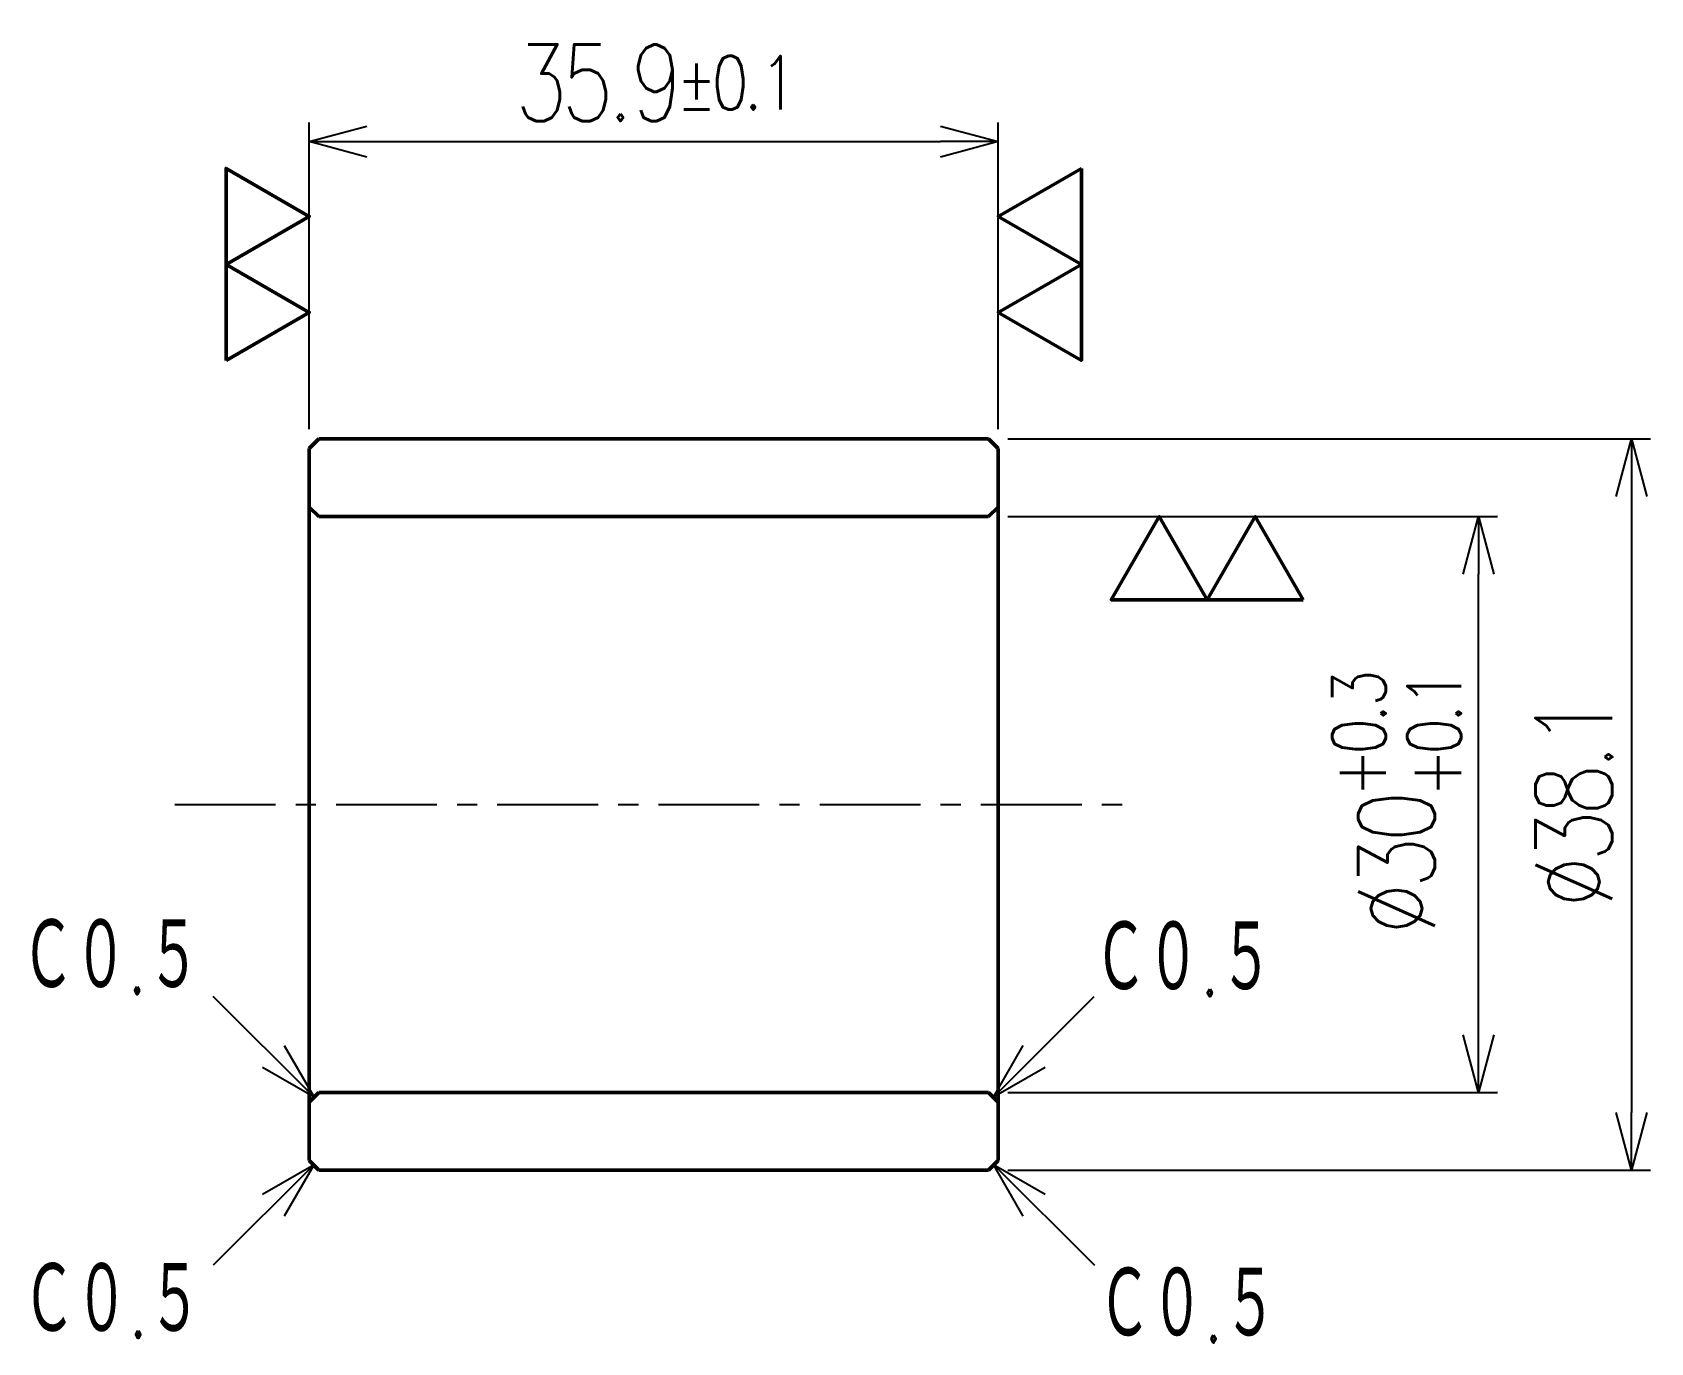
# Model space of a CAD drawing. Header units: millimetres. Extents: x -14.4 to 69.9, y -28 to 40.2.
import ezdxf

# ---------------------------------------------------------------- set-up
doc = ezdxf.new("R2010")
doc.units = ezdxf.units.MM
doc.header["$LTSCALE"] = 0.165354
doc.linetypes.add('CENTER', pattern=[50.8, 31.75, -6.35, 6.35, -6.35])
doc.layers.add('NoLayerName_001', color=7, linetype='Continuous')
doc.layers.add('NoLayerName_002', color=7, linetype='Continuous')
doc.styles.get("Standard").update_dxf_attribs({"font": 'txt', "bigfont": 'extfont2'})
doc.dimstyles.get("Standard").update_dxf_attribs({"dimtxt": 2.5, "dimasz": 2.5, "dimexe": 1.25, "dimexo": 0.625, "dimtad": 1, "dimdec": 3, "dimzin": 0, "dimdsep": 46, "dimtxsty": 'Standard', "dimcen": 2.5, "dimadec": 0, "dimazin": 0, "dimtfac": 0.75, "dimtdec": 3, "dimtmove": 0, "dimatfit": 3, "dimfxl": 1, "dimarcsym": 0})

# ---------------------------------------------------------------- blocks, each defined once
blk = doc.blocks.new('SX_FinishSymbol_2')
at = {"color": 0, "linetype": 'ByBlock', "lineweight": -2}
for points in [[(-1, 0.866), (-0.5, 0), (0, 0.866)], [(0, 0.866), (0.5, 0), (1, 0.866)]]:
    blk.add_lwpolyline(points, close=True, dxfattribs=at)
blk = doc.blocks.new('DIM_0002')
at = {"color": 3, "linetype": 'Continuous', "lineweight": 25}
blk.add_line((0, 0), (5.253, 5.253), dxfattribs=at)
blk.add_lwpolyline([(2.69, 1.553), (0, 0), (1.553, 2.69)], dxfattribs=at)
at = {"color": 2, "linetype": 'Continuous', "lineweight": 50, "width": 0.622881}
blk.add_text('Ｃ０.５', height=4, dxfattribs=at).set_placement((5.253, 5.253))
blk = doc.blocks.new('DIM_0003')
at = {"color": 3, "linetype": 'Continuous', "lineweight": 25}
blk.add_line((0, 9.286), (5.258, 4.028), dxfattribs=at)
blk.add_lwpolyline([(1.553, 6.596), (0, 9.286), (2.69, 7.733)], dxfattribs=at)
at = {"color": 2, "linetype": 'Continuous', "lineweight": 50, "width": 0.622881}
blk.add_text('Ｃ０.５', height=4, dxfattribs=at).set_placement((5.457, 0))
blk = doc.blocks.new('DIM_0004')
at = {"color": 3, "linetype": 'Continuous', "lineweight": 25}
blk.add_line((15.177, 9.05), (9.919, 3.793), dxfattribs=at)
blk.add_lwpolyline([(12.487, 7.497), (15.177, 9.05), (13.624, 6.36)], dxfattribs=at)
at = {"color": 2, "linetype": 'Continuous', "lineweight": 50, "width": 0.622881}
blk.add_text('Ｃ０.５', height=4, dxfattribs=at).set_placement((0, 0))
blk = doc.blocks.new('DIM_0005')
at = {"color": 3, "linetype": 'Continuous', "lineweight": 25}
blk.add_line((15.235, 0), (9.982, 5.253), dxfattribs=at)
blk.add_lwpolyline([(13.682, 2.69), (15.235, 0), (12.545, 1.553)], dxfattribs=at)
at = {"color": 2, "linetype": 'Continuous', "lineweight": 50, "width": 0.622881}
blk.add_text('Ｃ０.５', height=4, dxfattribs=at).set_placement((0, 5.364))
blk = doc.blocks.new('_OPEN30')
at = {"color": 0, "linetype": 'ByBlock', "lineweight": -2}
for p, q in [((-1, 0.267949), (0, 0)), ((0, 0), (-1, -0.267949)), ((0, 0), (-1, 0))]:
    blk.add_line(p, q, dxfattribs=at)
blk = doc.blocks.new('*D14')
at = {"layer": 'Defpoints', "color": 0}
for p in [(35.9, 34.541), (0, 18.55), (35.9, 18.55)]:
    blk.add_point(p, dxfattribs=at)
at = {"layer": 'NoLayerName_001', "color": 0, "linetype": 'Continuous', "lineweight": 25}
for p, q in [((0, 19.55), (0, 35.541)), ((35.9, 19.55), (35.9, 35.541)), ((3, 34.541), (32.9, 34.541))]:
    blk.add_line(p, q, dxfattribs=at)
at = {"layer": 'NoLayerName_001', "color": 0, "lineweight": 25, "xscale": 3, "yscale": 3, "zscale": 3, "rotation": 180}
blk.add_blockref('_OPEN30', (0, 34.541), dxfattribs=at)
at = {"layer": 'NoLayerName_001', "color": 0, "lineweight": 25, "xscale": 3, "yscale": 3, "zscale": 3}
blk.add_blockref('_OPEN30', (35.9, 34.541), dxfattribs=at)
at = {"layer": 'NoLayerName_001', "color": 2, "lineweight": 50, "insert": (17.95, 37.608), "char_height": 4, "attachment_point": 5}
blk.add_mtext('\\A1;\\W0.8000;\\T0.8750;35.9{\\H2.800000;%%p0.1}', dxfattribs=at)
blk = doc.blocks.new('*D15')
at = {"layer": 'Defpoints', "color": 0}
for p in [(35.4, 19.05), (35.4, -19.05), (68.892, -19.05)]:
    blk.add_point(p, dxfattribs=at)
at = {"layer": 'NoLayerName_001', "color": 0, "linetype": 'Continuous', "lineweight": 25}
for p, q in [((36.4, 19.05), (69.892, 19.05)), ((68.892, 16.05), (68.892, -16.05)), ((36.4, -19.05), (69.892, -19.05))]:
    blk.add_line(p, q, dxfattribs=at)
at = {"layer": 'NoLayerName_001', "color": 0, "lineweight": 25, "xscale": 3, "yscale": 3, "zscale": 3}
for p, rotation in [((68.892, 19.05), 90), ((68.892, -19.05), 270)]:
    blk.add_blockref('_OPEN30', p, dxfattribs=dict(at, rotation=rotation))
at = {"layer": 'NoLayerName_001', "color": 2, "lineweight": 50, "insert": (65.892, 0), "char_height": 4, "attachment_point": 5, "rotation": 90}
blk.add_mtext('\\W0.8000;\\T0.8750;%%c38.1', dxfattribs=at)
blk = doc.blocks.new('*D16')
at = {"layer": 'Defpoints', "color": 0}
for p in [(35.4, 15), (60.92, 15), (35.4, -15)]:
    blk.add_point(p, dxfattribs=at)
at = {"layer": 'NoLayerName_001', "color": 0, "linetype": 'Continuous', "lineweight": 25}
for p, q in [((36.4, 15), (61.92, 15)), ((60.92, -12), (60.92, 12)), ((36.4, -15), (61.92, -15))]:
    blk.add_line(p, q, dxfattribs=at)
at = {"layer": 'NoLayerName_001', "color": 0, "lineweight": 25, "xscale": 3, "yscale": 3, "zscale": 3}
for p, rotation in [((60.92, 15), 90), ((60.92, -15), 270)]:
    blk.add_blockref('_OPEN30', p, dxfattribs=dict(at, rotation=rotation))
at = {"layer": 'NoLayerName_001', "color": 2, "lineweight": 50, "insert": (56.654, 0), "char_height": 4, "attachment_point": 5, "rotation": 90}
blk.add_mtext('\\A1;\\W0.8000;\\T0.8750;%%c30{\\H2.800000;\\S+0.3^ +0.1;}', dxfattribs=at)
blk = doc.blocks.new('JZB_0005')
at = {"layer": 'NoLayerName_002', "color": 7, "linetype": 'Continuous', "lineweight": 50}
for p, q in [((0.5, 38.1), (0, 37.6)), ((35.4, 38.1), (0.5, 38.1)), ((35.9, 37.6), (35.4, 38.1)), ((0, 37.6), (0, 0.5)), ((35.9, 37.6), (35.9, 0.5)), ((0.5, 34.05), (0, 34.55)), ((35.4, 34.05), (0.5, 34.05)), ((35.9, 34.55), (35.4, 34.05)), ((0, 3.55), (0.5, 4.05)), ((0.5, 4.05), (35.4, 4.05)), ((35.4, 4.05), (35.9, 3.55)), ((0, 0.5), (0.5, 0)), ((35.4, 0), (35.9, 0.5)), ((0.5, 0), (35.4, 0))]:
    blk.add_line(p, q, dxfattribs=at)

msp = doc.modelspace()

# ---------------------------------------------------------------- linework, layer by layer
at = {"layer": 'NoLayerName_001', "color": 4, "linetype": 'CENTER', "lineweight": 25}
msp.add_line((-7, 0), (42.9, 0), dxfattribs=at)

# ---------------------------------------------------------------- block references
at = {"layer": 'NoLayerName_001', "color": 1, "lineweight": 50}
for p, xscale, yscale, zscale, rotation in [((0, 28.1415), 5, 5, 5, 89.99999999999999), ((35.9, 28.1415), 4.999999999999998, 4.999999999999998, 4.999999999999998, 269.9999999999999), ((46.7885, 15), 4.999999999999998, 4.999999999999998, 4.999999999999998, 180)]:
    msp.add_blockref('SX_FinishSymbol_2', p, dxfattribs=dict(at, xscale=xscale, yscale=yscale, zscale=zscale, rotation=rotation))
at = {"layer": 'NoLayerName_001'}
msp.add_blockref('JZB_0005', (0, -19.05), dxfattribs=at)
at = {"layer": 'NoLayerName_001', "color": 3, "linetype": 'Continuous', "lineweight": 25}
for name, p in [('DIM_0005', (-14.9847, -15.25)), ('DIM_0002', (35.65, -15.25)), ('DIM_0004', (-14.9267, -27.8002)), ('DIM_0003', (35.65, -28.0357))]:
    msp.add_blockref(name, p, dxfattribs=at)

# ---------------------------------------------------------------- dimensions: what is measured, and where the dimension line sits
at = {"layer": 'NoLayerName_001', "color": 3, "linetype": 'Continuous', "lineweight": 50}
dim = msp.add_linear_dim(base=(35.9, 34.5412), p1=(0, 18.55), p2=(35.9, 18.55), text='\\W0.8000;\\T0.8750;<>', dimstyle='Standard', override={"dimtxt": 4, "dimasz": 3, "dimexe": 1, "dimexo": 1, "dimgap": 1, "dimzin": 8, "dimblk": 'OPEN30', "dimclrd": 0, "dimclre": 0, "dimclrt": 2, "dimtol": 1, "dimtp": 0.1, "dimtm": 0.1, "dimtfac": 0.7, "dimtdec": 1, "dimtolj": 1, "dimlwd": 25, "dimlwe": 25}, dxfattribs=at)
dim.commit()
dim.dimension.update_dxf_attribs({"geometry": '*D14', "text_midpoint": (17.95, 34.5412), "dimtype": 160})
for base, p1, p2, angle, override, picture, middle in [((68.892, -19.05), (35.4, 19.05), (35.4, -19.05), 270, {"dimtxt": 4, "dimasz": 3, "dimexe": 1, "dimexo": 1, "dimgap": 1, "dimzin": 8, "dimpost": '%%c<>', "dimblk": 'OPEN30', "dimclrd": 0, "dimclre": 0, "dimclrt": 2, "dimtp": 0, "dimtm": 0, "dimlwd": 25, "dimlwe": 25}, '*D15', (68.892, 0)), ((60.9203, 15), (35.4, -15), (35.4, 15), 90, {"dimtxt": 4, "dimasz": 3, "dimexe": 1, "dimexo": 1, "dimgap": 1, "dimzin": 8, "dimpost": '%%c<>', "dimblk": 'OPEN30', "dimclrd": 0, "dimclre": 0, "dimclrt": 2, "dimtol": 1, "dimtp": 0.3, "dimtm": -0.1, "dimtfac": 0.7, "dimtdec": 1, "dimtolj": 1, "dimlwd": 25, "dimlwe": 25}, '*D16', (60.9203, 0))]:
    dim = msp.add_linear_dim(base=base, p1=p1, p2=p2, angle=angle, text='\\W0.8000;\\T0.8750;<>', dimstyle='Standard', override=override, dxfattribs=at)
    dim.commit()
    dim.dimension.update_dxf_attribs({"geometry": picture, "text_midpoint": middle, "dimtype": 160})

doc.saveas('drawing.dxf')
